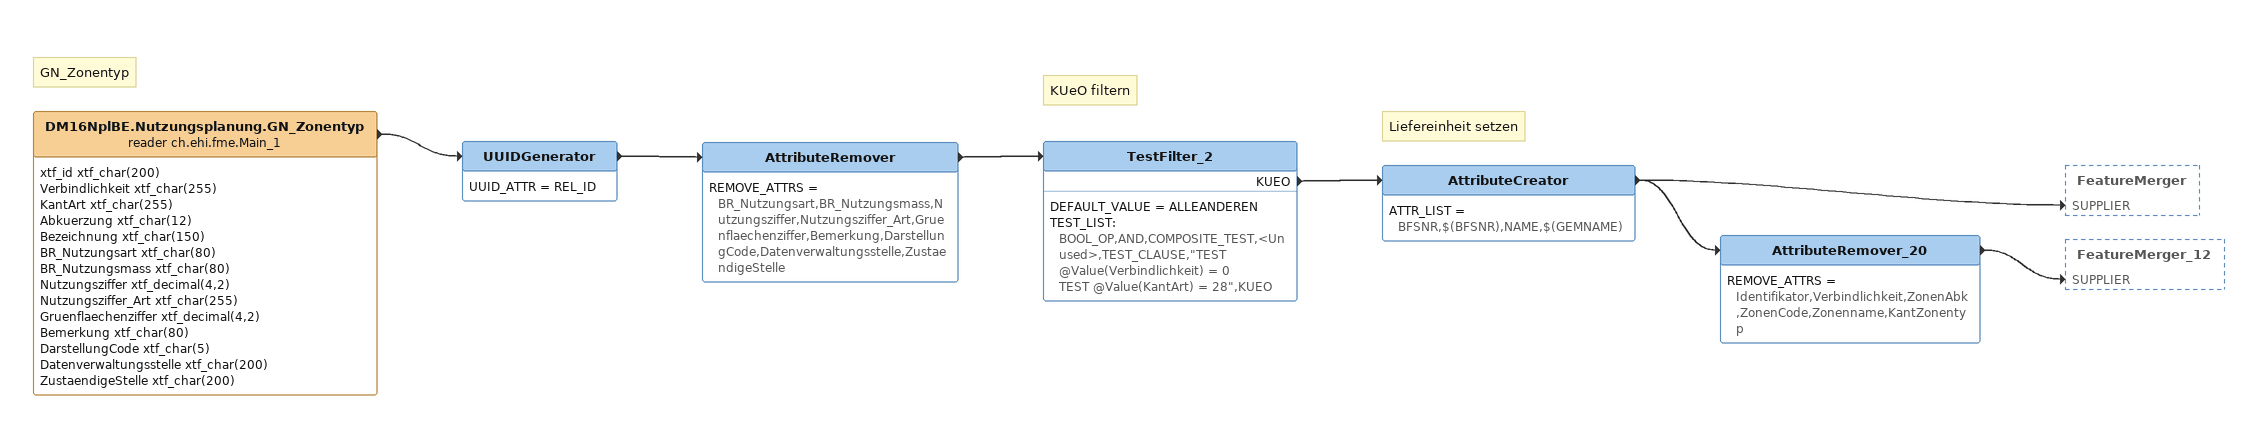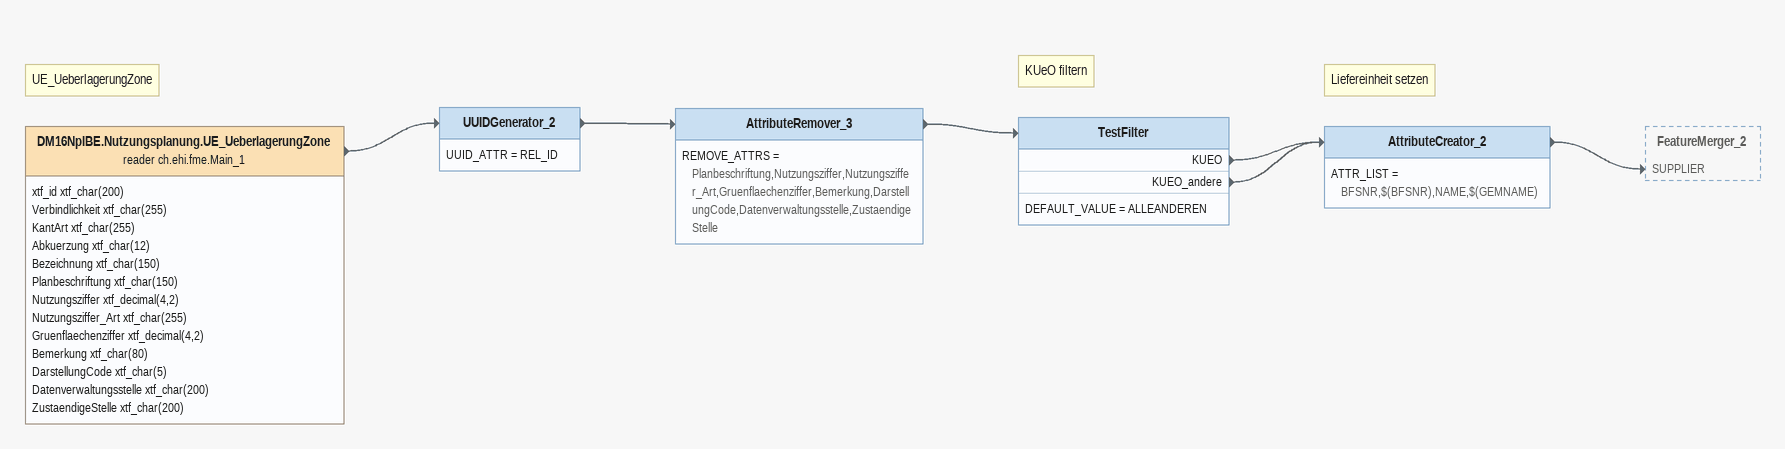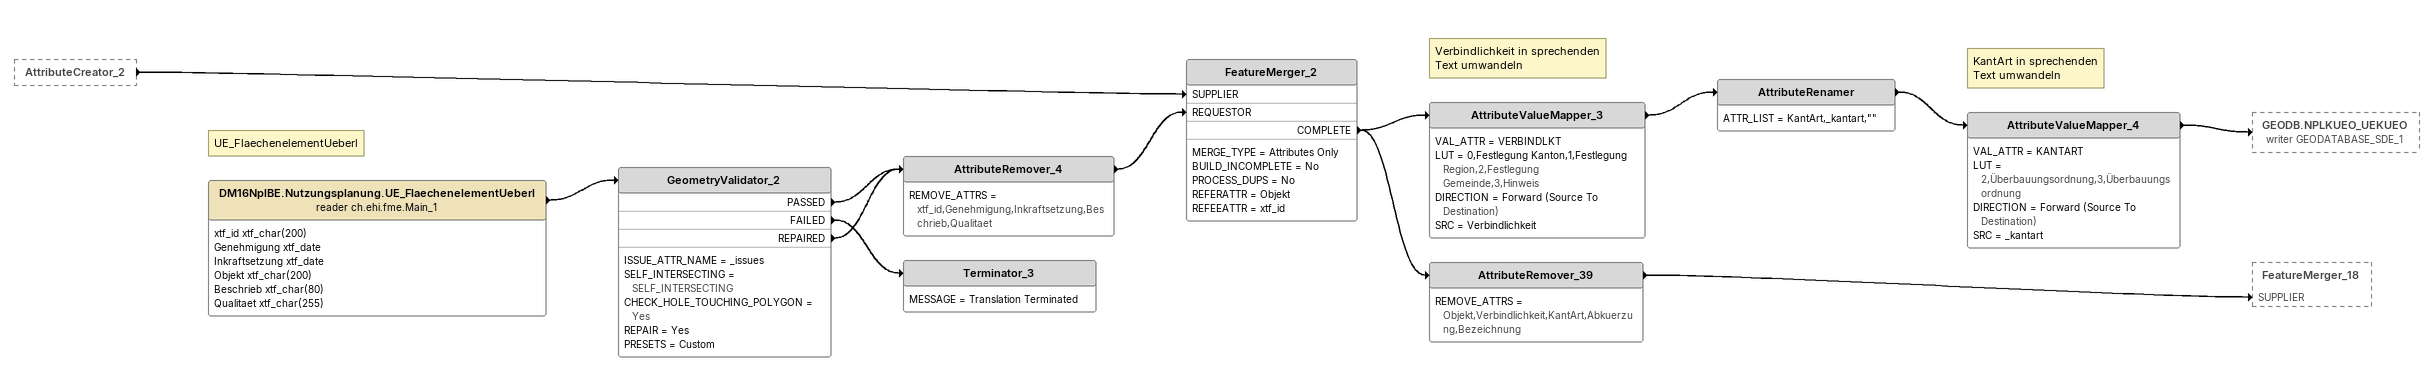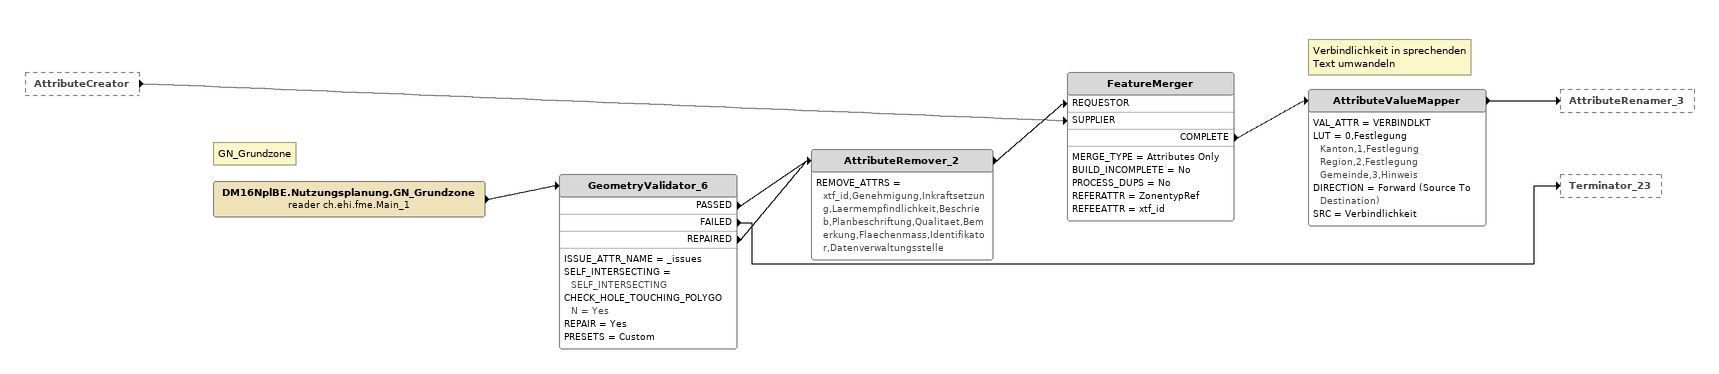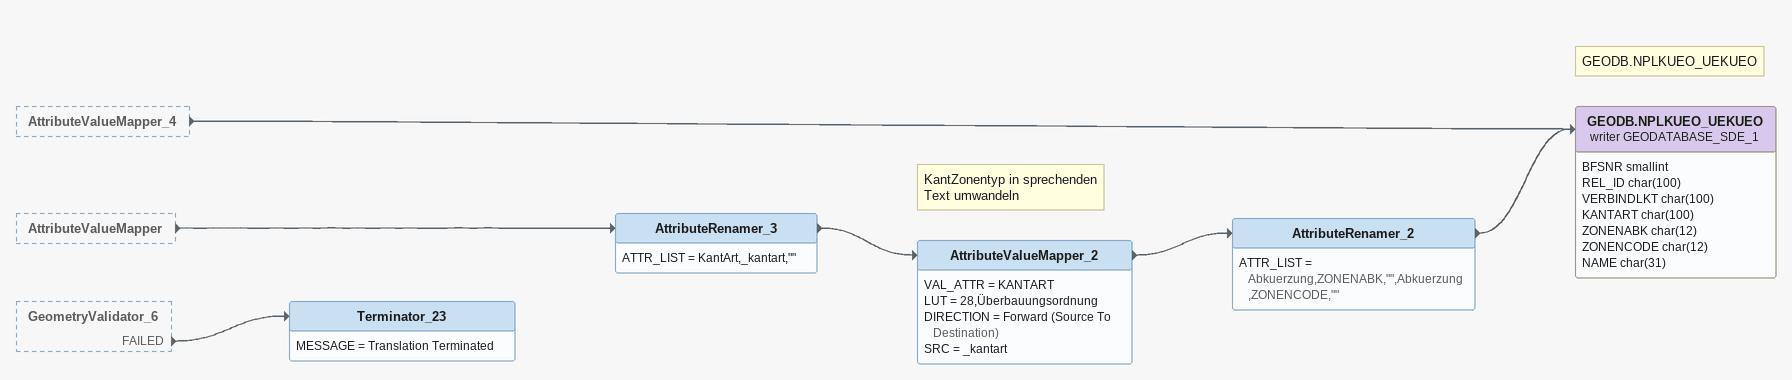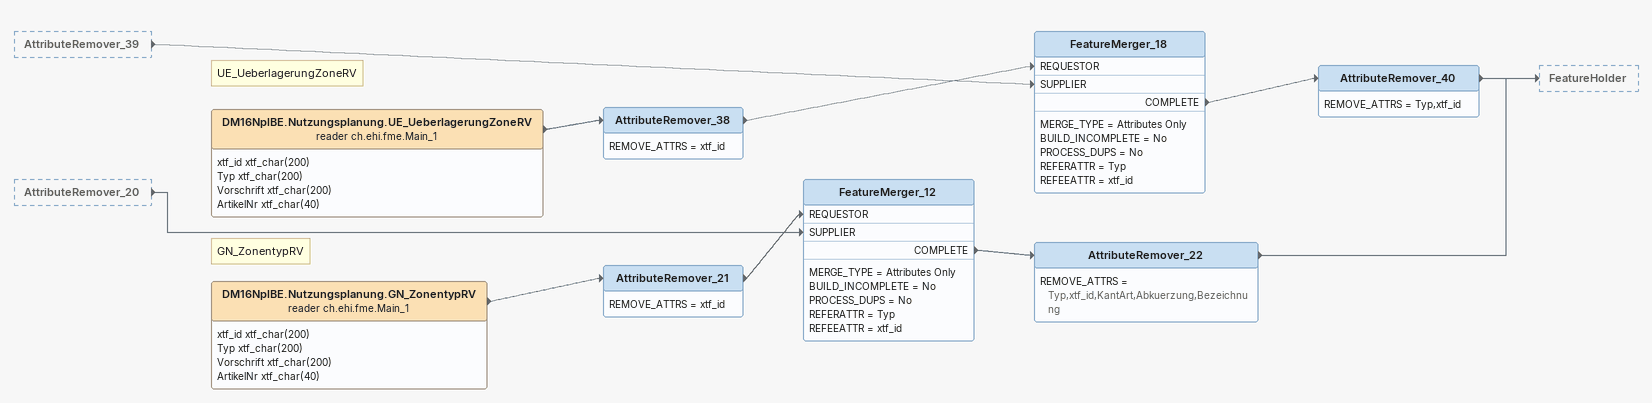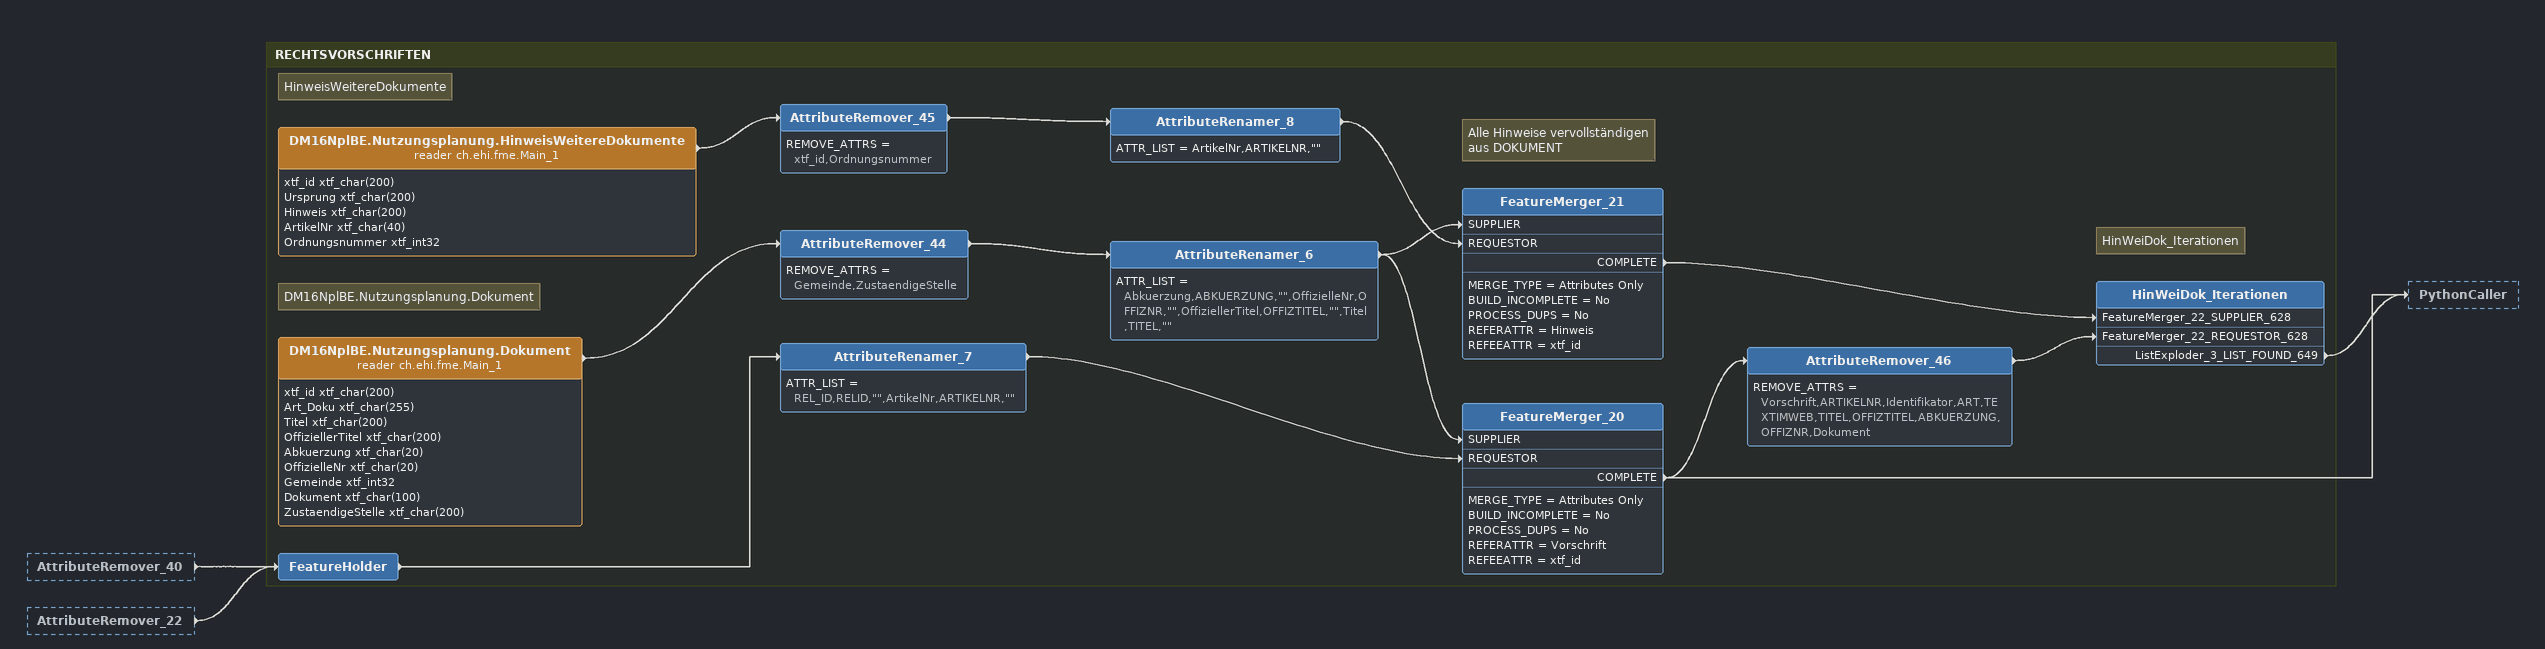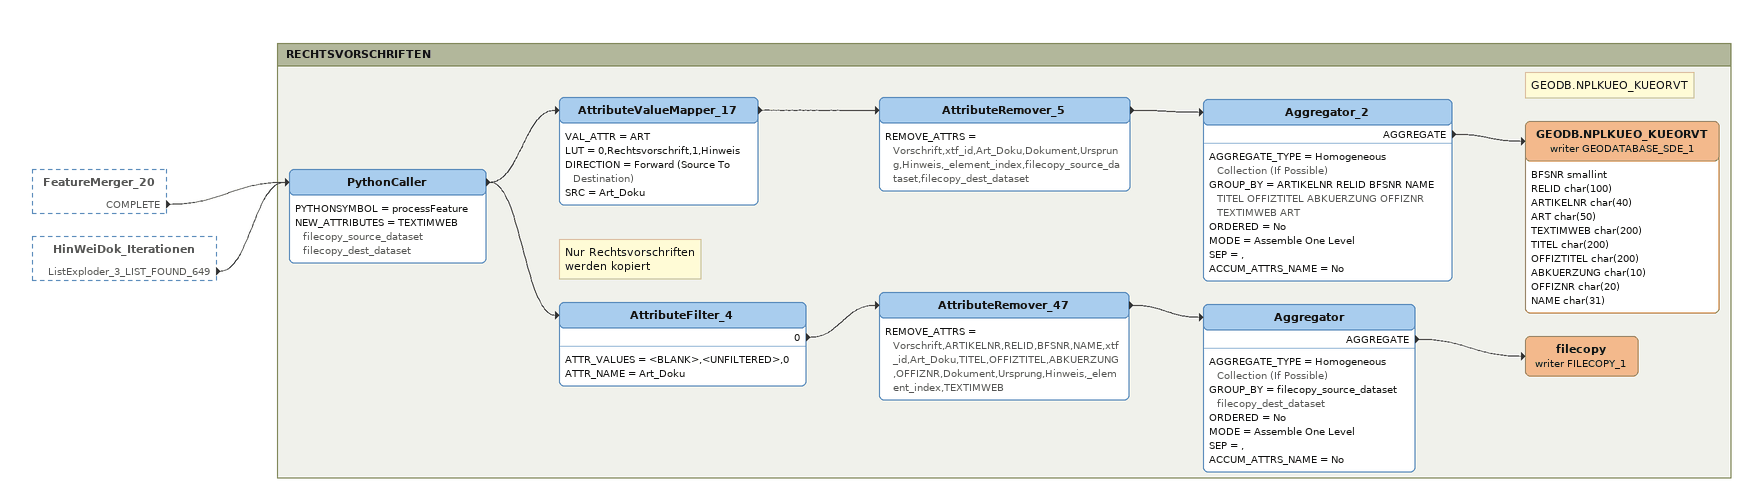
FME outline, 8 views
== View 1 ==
Note: GN_Zonentyp
DM16NplBE.Nutzungsplanung.GN_Zonentyp (reader ch.ehi.fme.Main_1)
    attributes: xtf_id xtf_char(200), Verbindlichkeit xtf_char(255), KantArt xtf_char(255), Abkuerzung xtf_char(12), Bezeichnung xtf_char(150), BR_Nutzungsart xtf_char(80), BR_Nutzungsmass xtf_char(80), Nutzungsziffer xtf_decimal(4,2), Nutzungsziffer_Art xtf_char(255), Gruenflaechenziffer xtf_decimal(4,2), Bemerkung xtf_char(80), DarstellungCode xtf_char(5), Datenverwaltungsstelle xtf_char(200), ZustaendigeStelle xtf_char(200)
    -> UUIDGenerator
UUIDGenerator
    UUID_ATTR = REL_ID
    -> AttributeRemover
AttributeRemover
    REMOVE_ATTRS = BR_Nutzungsart,BR_Nutzungsmass,Nutzungsziffer,Nutzungsziffer_Art,Gruenflaechenziffer,Bemerkung,DarstellungCode,Datenverwaltungsstelle,ZustaendigeStelle
    -> TestFilter_2
Note: KUeO filtern
TestFilter_2
    DEFAULT_VALUE = ALLEANDEREN
    TEST_LIST:
      BOOL_OP,AND,COMPOSITE_TEST,<Unused>,TEST_CLAUSE,"TEST @Value(Verbindlichkeit) = 0
      TEST @Value(KantArt) = 28",KUEO
    KUEO -> AttributeCreator
Note: Liefereinheit setzen
AttributeCreator
    ATTR_LIST = BFSNR,$(BFSNR),NAME,$(GEMNAME)
    -> FeatureMerger [SUPPLIER]
    -> AttributeRemover_20
AttributeRemover_20
    REMOVE_ATTRS = Identifikator,Verbindlichkeit,ZonenAbk,ZonenCode,Zonenname,KantZonentyp
    -> FeatureMerger_12 [SUPPLIER]

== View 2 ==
Note: UE_UeberlagerungZone
DM16NplBE.Nutzungsplanung.UE_UeberlagerungZone (reader ch.ehi.fme.Main_1)
    attributes: xtf_id xtf_char(200), Verbindlichkeit xtf_char(255), KantArt xtf_char(255), Abkuerzung xtf_char(12), Bezeichnung xtf_char(150), Planbeschriftung xtf_char(150), Nutzungsziffer xtf_decimal(4,2), Nutzungsziffer_Art xtf_char(255), Gruenflaechenziffer xtf_decimal(4,2), Bemerkung xtf_char(80), DarstellungCode xtf_char(5), Datenverwaltungsstelle xtf_char(200), ZustaendigeStelle xtf_char(200)
    -> UUIDGenerator_2
UUIDGenerator_2
    UUID_ATTR = REL_ID
    -> AttributeRemover_3
AttributeRemover_3
    REMOVE_ATTRS = Planbeschriftung,Nutzungsziffer,Nutzungsziffer_Art,Gruenflaechenziffer,Bemerkung,DarstellungCode,Datenverwaltungsstelle,ZustaendigeStelle
    -> TestFilter
Note: KUeO filtern
TestFilter
    DEFAULT_VALUE = ALLEANDEREN
    KUEO -> AttributeCreator_2
    KUEO_andere -> AttributeCreator_2
Note: Liefereinheit setzen
AttributeCreator_2
    ATTR_LIST = BFSNR,$(BFSNR),NAME,$(GEMNAME)
    -> FeatureMerger_2 [SUPPLIER]

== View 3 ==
AttributeCreator_2 [outside]
    -> FeatureMerger_2 [SUPPLIER]
Note: UE_FlaechenelementUeberl
DM16NplBE.Nutzungsplanung.UE_FlaechenelementUeberl (reader ch.ehi.fme.Main_1)
    attributes: xtf_id xtf_char(200), Genehmigung xtf_date, Inkraftsetzung xtf_date, Objekt xtf_char(200), Beschrieb xtf_char(80), Qualitaet xtf_char(255)
    -> GeometryValidator_2
GeometryValidator_2
    ISSUE_ATTR_NAME = _issues
    SELF_INTERSECTING = SELF_INTERSECTING
    CHECK_HOLE_TOUCHING_POLYGON = Yes
    REPAIR = Yes
    PRESETS = Custom
    PASSED -> AttributeRemover_4
    FAILED -> Terminator_3
    REPAIRED -> AttributeRemover_4
AttributeRemover_4
    REMOVE_ATTRS = xtf_id,Genehmigung,Inkraftsetzung,Beschrieb,Qualitaet
    -> FeatureMerger_2 [REQUESTOR]
FeatureMerger_2
    MERGE_TYPE = Attributes Only
    BUILD_INCOMPLETE = No
    PROCESS_DUPS = No
    REFERATTR = Objekt
    REFEEATTR = xtf_id
    COMPLETE -> AttributeValueMapper_3
    COMPLETE -> AttributeRemover_39
Note: Verbindlichkeit in sprechenden / Text umwandeln
AttributeValueMapper_3
    VAL_ATTR = VERBINDLKT
    LUT = 0,Festlegung Kanton,1,Festlegung Region,2,Festlegung Gemeinde,3,Hinweis
    DIRECTION = Forward (Source To Destination)
    SRC = Verbindlichkeit
    -> AttributeRenamer
AttributeRenamer
    ATTR_LIST = KantArt,_kantart,""
    -> AttributeValueMapper_4
Note: KantArt in sprechenden / Text umwandeln
AttributeValueMapper_4
    VAL_ATTR = KANTART
    LUT = 2,Überbauungsordnung,3,Überbauungsordnung
    DIRECTION = Forward (Source To Destination)
    SRC = _kantart
    -> GEODB.NPLKUEO_UEKUEO (writer GEODATABASE_SDE_1)
AttributeRemover_39
    REMOVE_ATTRS = Objekt,Verbindlichkeit,KantArt,Abkuerzung,Bezeichnung
    -> FeatureMerger_18 [SUPPLIER]
Terminator_3
    MESSAGE = Translation Terminated

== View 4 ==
AttributeCreator [outside]
    -> FeatureMerger [SUPPLIER]
Note: GN_Grundzone
DM16NplBE.Nutzungsplanung.GN_Grundzone (reader ch.ehi.fme.Main_1)
    -> GeometryValidator_6
GeometryValidator_6
    ISSUE_ATTR_NAME = _issues
    SELF_INTERSECTING = SELF_INTERSECTING
    CHECK_HOLE_TOUCHING_POLYGON = Yes
    REPAIR = Yes
    PRESETS = Custom
    PASSED -> AttributeRemover_2
    FAILED -> Terminator_23
    REPAIRED -> AttributeRemover_2
AttributeRemover_2
    REMOVE_ATTRS = xtf_id,Genehmigung,Inkraftsetzung,Laermempfindlichkeit,Beschrieb,Planbeschriftung,Qualitaet,Bemerkung,Flaechenmass,Identifikator,Datenverwaltungsstelle
    -> FeatureMerger [REQUESTOR]
FeatureMerger
    MERGE_TYPE = Attributes Only
    BUILD_INCOMPLETE = No
    PROCESS_DUPS = No
    REFERATTR = ZonentypRef
    REFEEATTR = xtf_id
    COMPLETE -> AttributeValueMapper
Note: Verbindlichkeit in sprechenden / Text umwandeln
AttributeValueMapper
    VAL_ATTR = VERBINDLKT
    LUT = 0,Festlegung Kanton,1,Festlegung Region,2,Festlegung Gemeinde,3,Hinweis
    DIRECTION = Forward (Source To Destination)
    SRC = Verbindlichkeit
    -> AttributeRenamer_3

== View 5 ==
AttributeValueMapper_4 [outside]
    -> GEODB.NPLKUEO_UEKUEO (writer GEODATABASE_SDE_1)
AttributeValueMapper [outside]
    -> AttributeRenamer_3
GeometryValidator_6 [outside]
    FAILED -> Terminator_23
AttributeRenamer_3
    ATTR_LIST = KantArt,_kantart,""
    -> AttributeValueMapper_2
Note: KantZonentyp in sprechenden / Text umwandeln
AttributeValueMapper_2
    VAL_ATTR = KANTART
    LUT = 28,Überbauungsordnung
    DIRECTION = Forward (Source To Destination)
    SRC = _kantart
    -> AttributeRenamer_2
AttributeRenamer_2
    ATTR_LIST = Abkuerzung,ZONENABK,"",Abkuerzung,ZONENCODE,""
    -> GEODB.NPLKUEO_UEKUEO (writer GEODATABASE_SDE_1)
Note: GEODB.NPLKUEO_UEKUEO
GEODB.NPLKUEO_UEKUEO (writer GEODATABASE_SDE_1)
    attributes: BFSNR smallint, REL_ID char(100), VERBINDLKT char(100), KANTART char(100), ZONENABK char(12), ZONENCODE char(12), NAME char(31)
Terminator_23
    MESSAGE = Translation Terminated

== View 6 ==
AttributeRemover_39 [outside]
    -> FeatureMerger_18 [SUPPLIER]
AttributeRemover_20 [outside]
    -> FeatureMerger_12 [SUPPLIER]
Note: GN_ZonentypRV
DM16NplBE.Nutzungsplanung.GN_ZonentypRV (reader ch.ehi.fme.Main_1)
    attributes: xtf_id xtf_char(200), Typ xtf_char(200), Vorschrift xtf_char(200), ArtikelNr xtf_char(40)
    -> AttributeRemover_21
AttributeRemover_21
    REMOVE_ATTRS = xtf_id
    -> FeatureMerger_12 [REQUESTOR]
FeatureMerger_12
    MERGE_TYPE = Attributes Only
    BUILD_INCOMPLETE = No
    PROCESS_DUPS = No
    REFERATTR = Typ
    REFEEATTR = xtf_id
    COMPLETE -> AttributeRemover_22
AttributeRemover_22
    REMOVE_ATTRS = Typ,xtf_id,KantArt,Abkuerzung,Bezeichnung
    -> FeatureHolder
Note: UE_UeberlagerungZoneRV
DM16NplBE.Nutzungsplanung.UE_UeberlagerungZoneRV (reader ch.ehi.fme.Main_1)
    attributes: xtf_id xtf_char(200), Typ xtf_char(200), Vorschrift xtf_char(200), ArtikelNr xtf_char(40)
    -> AttributeRemover_38
AttributeRemover_38
    REMOVE_ATTRS = xtf_id
    -> FeatureMerger_18 [REQUESTOR]
FeatureMerger_18
    MERGE_TYPE = Attributes Only
    BUILD_INCOMPLETE = No
    PROCESS_DUPS = No
    REFERATTR = Typ
    REFEEATTR = xtf_id
    COMPLETE -> AttributeRemover_40
AttributeRemover_40
    REMOVE_ATTRS = Typ,xtf_id
    -> FeatureHolder

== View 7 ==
AttributeRemover_40 [outside]
    -> FeatureHolder
AttributeRemover_22 [outside]
    -> FeatureHolder

Bookmark: RECHTSVORSCHRIFTEN
FeatureHolder
    -> AttributeRenamer_7
AttributeRenamer_7
    ATTR_LIST = REL_ID,RELID,"",ArtikelNr,ARTIKELNR,""
    -> FeatureMerger_20 [REQUESTOR]
Note: HinweisWeitereDokumente
DM16NplBE.Nutzungsplanung.HinweisWeitereDokumente (reader ch.ehi.fme.Main_1)
    attributes: xtf_id xtf_char(200), Ursprung xtf_char(200), Hinweis xtf_char(200), ArtikelNr xtf_char(40), Ordnungsnummer xtf_int32
    -> AttributeRemover_45
AttributeRemover_45
    REMOVE_ATTRS = xtf_id,Ordnungsnummer
    -> AttributeRenamer_8
AttributeRenamer_8
    ATTR_LIST = ArtikelNr,ARTIKELNR,""
    -> FeatureMerger_21 [REQUESTOR]
Note: DM16NplBE.Nutzungsplanung.Dokument
DM16NplBE.Nutzungsplanung.Dokument (reader ch.ehi.fme.Main_1)
    attributes: xtf_id xtf_char(200), Art_Doku xtf_char(255), Titel xtf_char(200), OffiziellerTitel xtf_char(200), Abkuerzung xtf_char(20), OffizielleNr xtf_char(20), Gemeinde xtf_int32, Dokument xtf_char(100), ZustaendigeStelle xtf_char(200)
    -> AttributeRemover_44
AttributeRemover_44
    REMOVE_ATTRS = Gemeinde,ZustaendigeStelle
    -> AttributeRenamer_6
AttributeRenamer_6
    ATTR_LIST = Abkuerzung,ABKUERZUNG,"",OffizielleNr,OFFIZNR,"",OffiziellerTitel,OFFIZTITEL,"",Titel,TITEL,""
    -> FeatureMerger_21 [SUPPLIER]
    -> FeatureMerger_20 [SUPPLIER]
Note: Alle Hinweise vervollständigen / aus DOKUMENT
FeatureMerger_21
    MERGE_TYPE = Attributes Only
    BUILD_INCOMPLETE = No
    PROCESS_DUPS = No
    REFERATTR = Hinweis
    REFEEATTR = xtf_id
    COMPLETE -> HinWeiDok_Iterationen [FeatureMerger_22_SUPPLIER_628]
FeatureMerger_20
    MERGE_TYPE = Attributes Only
    BUILD_INCOMPLETE = No
    PROCESS_DUPS = No
    REFERATTR = Vorschrift
    REFEEATTR = xtf_id
    COMPLETE -> AttributeRemover_46
    COMPLETE -> PythonCaller
AttributeRemover_46
    REMOVE_ATTRS = Vorschrift,ARTIKELNR,Identifikator,ART,TEXTIMWEB,TITEL,OFFIZTITEL,ABKUERZUNG,OFFIZNR,Dokument
    -> HinWeiDok_Iterationen [FeatureMerger_22_REQUESTOR_628]
Note: HinWeiDok_Iterationen
HinWeiDok_Iterationen
    ListExploder_3_LIST_FOUND_649 -> PythonCaller

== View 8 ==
FeatureMerger_20 [outside]
    COMPLETE -> PythonCaller
HinWeiDok_Iterationen [outside]
    ListExploder_3_LIST_FOUND_649 -> PythonCaller

Bookmark: RECHTSVORSCHRIFTEN
PythonCaller
    PYTHONSYMBOL = processFeature
    NEW_ATTRIBUTES = TEXTIMWEB filecopy_source_dataset filecopy_dest_dataset
    -> AttributeFilter_4
    -> AttributeValueMapper_17
AttributeValueMapper_17
    VAL_ATTR = ART
    LUT = 0,Rechtsvorschrift,1,Hinweis
    DIRECTION = Forward (Source To Destination)
    SRC = Art_Doku
    -> AttributeRemover_5
AttributeRemover_5
    REMOVE_ATTRS = Vorschrift,xtf_id,Art_Doku,Dokument,Ursprung,Hinweis,_element_index,filecopy_source_dataset,filecopy_dest_dataset
    -> Aggregator_2
Aggregator_2
    AGGREGATE_TYPE = Homogeneous Collection (If Possible)
    GROUP_BY = ARTIKELNR RELID BFSNR NAME TITEL OFFIZTITEL ABKUERZUNG OFFIZNR TEXTIMWEB ART
    ORDERED = No
    MODE = Assemble One Level
    SEP = ,
    ACCUM_ATTRS_NAME = No
    AGGREGATE -> GEODB.NPLKUEO_KUEORVT (writer GEODATABASE_SDE_1)
Note: GEODB.NPLKUEO_KUEORVT
GEODB.NPLKUEO_KUEORVT (writer GEODATABASE_SDE_1)
    attributes: BFSNR smallint, RELID char(100), ARTIKELNR char(40), ART char(50), TEXTIMWEB char(200), TITEL char(200), OFFIZTITEL char(200), ABKUERZUNG char(10), OFFIZNR char(20), NAME char(31)
Note: Nur Rechtsvorschriften / werden kopiert
AttributeFilter_4
    ATTR_VALUES = <BLANK>,<UNFILTERED>,0
    ATTR_NAME = Art_Doku
    0 -> AttributeRemover_47
AttributeRemover_47
    REMOVE_ATTRS = Vorschrift,ARTIKELNR,RELID,BFSNR,NAME,xtf_id,Art_Doku,TITEL,OFFIZTITEL,ABKUERZUNG,OFFIZNR,Dokument,Ursprung,Hinweis,_element_index,TEXTIMWEB
    -> Aggregator
Aggregator
    AGGREGATE_TYPE = Homogeneous Collection (If Possible)
    GROUP_BY = filecopy_source_dataset filecopy_dest_dataset
    ORDERED = No
    MODE = Assemble One Level
    SEP = ,
    ACCUM_ATTRS_NAME = No
    AGGREGATE -> filecopy (writer FILECOPY_1)
filecopy (writer FILECOPY_1)
